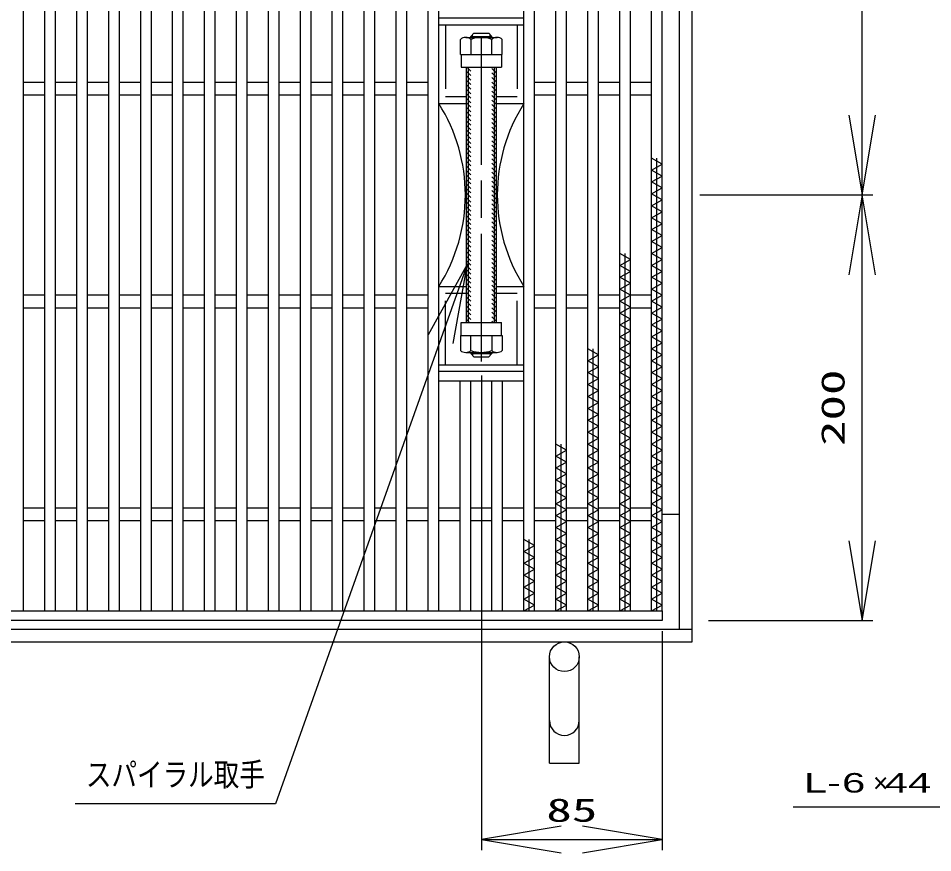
# Model space of a CAD drawing. Units: millimetres at full size, sheet at 1:5. Extents: x -910 to 868, y -641 to 524.
# Drawn here: x -563.5 to -134, y -195.4 to 196.7 of the extents above; entities that cross this region are included whole.
import ezdxf
from ezdxf.enums import TextEntityAlignment as Align

# ---------------------------------------------------------------- set-up
doc = ezdxf.new("R2010")
doc.units = ezdxf.units.MM
doc.header["$LTSCALE"] = 5
doc.linetypes.add('CHAIN', pattern=[18.5, 12, -1.5, 3.5, -1.5])
doc.linetypes.add('DASHED', pattern=[7.5, 6, -1.5])
for name, color, linetype, lineweight in [('16', 3, 'Continuous', 25), ('17', 2, 'Continuous', 25), ('19', 6, 'Continuous', 25), ('22', 4, 'Continuous', 25)]:
    doc.layers.add(name, color=color, linetype=linetype, lineweight=lineweight)
doc.styles.add('ベクトル', font='')
doc.styles.add('ＭＳ ゴシック', font='')
doc.styles.get('ベクトル').set_extended_font_data('ベクトル')
doc.styles.get('ＭＳ ゴシック').set_extended_font_data('MS Gothic')

# ---------------------------------------------------------------- blocks, each defined once
blk = doc.blocks.new('open_arrow')
at = {"color": 0, "linetype": 'Continuous', "lineweight": -2}
blk.add_lwpolyline([(7.5, 1.25), (0, 0), (7.5, -1.25)], dxfattribs=at)

msp = doc.modelspace()

# ---------------------------------------------------------------- hatches: boundary and pattern name
at = {"layer": '17', "lineweight": 13}
h = msp.add_hatch(dxfattribs=at)
h.set_pattern_fill('USER', style=0, pattern_type=2)
h.set_pattern_definition([(135, (-111.3, 180.396), (-1.06066, -1.06066), [])])
h.paths.add_polyline_path([(-353, 53.706), (-353, 173.706), (-351, 173.706), (-351, 53.706)])
h = msp.add_hatch(dxfattribs=at)
h.set_pattern_fill('USER', style=0, pattern_type=2)
h.set_pattern_definition([(135, (-104.3, 180.396), (-1.06066, -1.06066), [])])
h.paths.add_polyline_path([(-341, 53.706), (-341, 173.706), (-339, 173.706), (-339, 53.706)])

# ---------------------------------------------------------------- linework, layer by layer
at = {"layer": '16'}
for p, q in [((-561, -81.794), (-561, 309.206)), ((-551, -81.794), (-551, 309.206)), ((-546, -81.794), (-546, 309.206)), ((-536, -81.794), (-536, 309.206)), ((-531, -81.794), (-531, 309.206)), ((-521, -81.794), (-521, 309.206)), ((-516, -81.794), (-516, 309.206)), ((-506, -81.794), (-506, 309.206)), ((-501, -81.794), (-501, 309.206)), ((-491, -81.794), (-491, 309.206)), ((-486, -81.794), (-486, 309.206)), ((-476, -81.794), (-476, 309.206)), ((-471, -81.794), (-471, 309.206)), ((-461, -81.794), (-461, 309.206)), ((-456, -81.794), (-456, 309.206)), ((-446, -81.794), (-446, 309.206)), ((-441, -81.794), (-441, 309.206)), ((-431, -81.794), (-431, 309.206)), ((-426, -81.794), (-426, 309.206)), ((-416, -81.794), (-416, 309.206)), ((-411, -81.794), (-411, 309.206)), ((-401, -81.794), (-401, 309.206)), ((-396, -81.794), (-396, 309.206)), ((-386, -81.794), (-386, 309.206)), ((-381, -81.794), (-381, 309.206)), ((-371, -81.794), (-371, 309.206)), ((-366, -81.794), (-366, 309.206)), ((-326, -81.794), (-326, 309.206)), ((-321, -81.794), (-321, 309.206)), ((-311, -81.794), (-311, 309.206)), ((-306, -81.794), (-306, 309.206)), ((-296, -81.794), (-296, 309.206)), ((-291, -81.794), (-291, 309.206)), ((-281, -81.794), (-281, 309.206)), ((-276, -81.794), (-276, 309.206)), ((-266, -81.794), (-266, 309.206)), ((-261, -81.794), (-261, 309.206)), ((-561, 166.706), (-551, 166.706)), ((-546, 166.706), (-536, 166.706)), ((-531, 166.706), (-521, 166.706)), ((-516, 166.706), (-506, 166.706)), ((-501, 166.706), (-491, 166.706)), ((-486, 166.706), (-476, 166.706)), ((-471, 166.706), (-461, 166.706)), ((-456, 166.706), (-446, 166.706)), ((-441, 166.706), (-431, 166.706)), ((-426, 166.706), (-416, 166.706)), ((-411, 166.706), (-401, 166.706)), ((-396, 166.706), (-386, 166.706)), ((-381, 166.706), (-371, 166.706)), ((-321, 166.706), (-311, 166.706)), ((-306, 166.706), (-296, 166.706)), ((-291, 166.706), (-281, 166.706)), ((-276, 166.706), (-266, 166.706)), ((-561, 160.706), (-551, 160.706)), ((-546, 160.706), (-536, 160.706)), ((-531, 160.706), (-521, 160.706)), ((-516, 160.706), (-506, 160.706)), ((-501, 160.706), (-491, 160.706)), ((-486, 160.706), (-476, 160.706)), ((-471, 160.706), (-461, 160.706)), ((-456, 160.706), (-446, 160.706)), ((-441, 160.706), (-431, 160.706)), ((-426, 160.706), (-416, 160.706)), ((-411, 160.706), (-401, 160.706)), ((-396, 160.706), (-386, 160.706)), ((-381, 160.706), (-371, 160.706)), ((-321, 160.706), (-311, 160.706)), ((-306, 160.706), (-296, 160.706)), ((-291, 160.706), (-281, 160.706)), ((-276, 160.706), (-266, 160.706)), ((-261, 128.206), (-266, 131.006)), ((-263.5, -81.794), (-263.5, 131.006)), ((-266, 125.406), (-261, 128.206)), ((-261, 122.606), (-266, 125.406)), ((-266, 119.806), (-261, 122.606)), ((-261, 117.006), (-266, 119.806)), ((-266, 114.206), (-261, 117.006)), ((-261, 111.406), (-266, 114.206)), ((-266, 108.606), (-261, 111.406)), ((-261, 105.806), (-266, 108.606)), ((-266, 103.006), (-261, 105.806)), ((-261, 100.206), (-266, 103.006)), ((-266, 97.406), (-261, 100.206)), ((-261, 94.606), (-266, 97.406)), ((-266, 91.806), (-261, 94.606)), ((-261, 89.006), (-266, 91.806)), ((-276, 83.406), (-281, 86.206)), ((-278.5, -81.794), (-278.5, 86.206)), ((-266, 86.206), (-261, 89.006)), ((-261, 83.406), (-266, 86.206)), ((-281, 80.606), (-276, 83.406)), ((-266, 80.606), (-261, 83.406)), ((-276, 77.806), (-281, 80.606)), ((-281, 75.006), (-276, 77.806)), ((-261, 77.806), (-266, 80.606)), ((-266, 75.006), (-261, 77.806)), ((-276, 72.206), (-281, 75.006)), ((-261, 72.206), (-266, 75.006)), ((-281, 69.406), (-276, 72.206)), ((-276, 66.606), (-281, 69.406)), ((-266, 69.406), (-261, 72.206)), ((-261, 66.606), (-266, 69.406)), ((-561, 66.706), (-551, 66.706)), ((-546, 66.706), (-536, 66.706)), ((-531, 66.706), (-521, 66.706)), ((-516, 66.706), (-506, 66.706)), ((-501, 66.706), (-491, 66.706)), ((-486, 66.706), (-476, 66.706)), ((-471, 66.706), (-461, 66.706)), ((-456, 66.706), (-446, 66.706)), ((-441, 66.706), (-431, 66.706)), ((-426, 66.706), (-416, 66.706)), ((-411, 66.706), (-401, 66.706)), ((-396, 66.706), (-386, 66.706)), ((-381, 66.706), (-371, 66.706)), ((-321, 66.706), (-311, 66.706)), ((-306, 66.706), (-296, 66.706)), ((-291, 66.706), (-281, 66.706)), ((-281, 63.806), (-276, 66.606)), ((-276, 66.706), (-266, 66.706)), ((-266, 63.806), (-261, 66.606)), ((-561, 60.706), (-551, 60.706)), ((-546, 60.706), (-536, 60.706)), ((-531, 60.706), (-521, 60.706)), ((-516, 60.706), (-506, 60.706)), ((-501, 60.706), (-491, 60.706)), ((-486, 60.706), (-476, 60.706)), ((-471, 60.706), (-461, 60.706)), ((-456, 60.706), (-446, 60.706)), ((-441, 60.706), (-431, 60.706)), ((-426, 60.706), (-416, 60.706)), ((-411, 60.706), (-401, 60.706)), ((-396, 60.706), (-386, 60.706)), ((-381, 60.706), (-371, 60.706)), ((-321, 60.706), (-311, 60.706)), ((-306, 60.706), (-296, 60.706)), ((-291, 60.706), (-281, 60.706)), ((-276, 61.006), (-281, 63.806)), ((-281, 58.206), (-276, 61.006)), ((-276, 60.706), (-266, 60.706)), ((-261, 61.006), (-266, 63.806)), ((-266, 58.206), (-261, 61.006)), ((-276, 55.406), (-281, 58.206)), ((-261, 55.406), (-266, 58.206)), ((-281, 52.606), (-276, 55.406)), ((-276, 49.806), (-281, 52.606)), ((-266, 52.606), (-261, 55.406)), ((-261, 49.806), (-266, 52.606)), ((-281, 47.006), (-276, 49.806)), ((-266, 47.006), (-261, 49.806)), ((-276, 44.206), (-281, 47.006)), ((-281, 41.406), (-276, 44.206)), ((-261, 44.206), (-266, 47.006)), ((-266, 41.406), (-261, 44.206)), ((-291, 38.606), (-296, 41.406)), ((-293.5, -81.794), (-293.5, 41.406)), ((-276, 38.606), (-281, 41.406)), ((-261, 38.606), (-266, 41.406)), ((-296, 35.806), (-291, 38.606)), ((-291, 33.006), (-296, 35.806)), ((-281, 35.806), (-276, 38.606)), ((-276, 33.006), (-281, 35.806)), ((-266, 35.806), (-261, 38.606)), ((-261, 33.006), (-266, 35.806)), ((-296, 30.206), (-291, 33.006)), ((-291, 27.406), (-296, 30.206)), ((-281, 30.206), (-276, 33.006)), ((-276, 27.406), (-281, 30.206)), ((-266, 30.206), (-261, 33.006)), ((-261, 27.406), (-266, 30.206)), ((-356, -81.794), (-356, 26.206)), ((-351, -81.794), (-351, 26.206)), ((-341, -81.794), (-341, 26.206)), ((-336, -81.794), (-336, 26.206)), ((-296, 24.606), (-291, 27.406)), ((-281, 24.606), (-276, 27.406)), ((-266, 24.606), (-261, 27.406)), ((-291, 21.806), (-296, 24.606)), ((-296, 19.006), (-291, 21.806)), ((-276, 21.806), (-281, 24.606)), ((-281, 19.006), (-276, 21.806)), ((-261, 21.806), (-266, 24.606)), ((-266, 19.006), (-261, 21.806)), ((-291, 16.206), (-296, 19.006)), ((-276, 16.206), (-281, 19.006)), ((-261, 16.206), (-266, 19.006)), ((-296, 13.406), (-291, 16.206)), ((-291, 10.606), (-296, 13.406)), ((-281, 13.406), (-276, 16.206)), ((-276, 10.606), (-281, 13.406)), ((-266, 13.406), (-261, 16.206)), ((-261, 10.606), (-266, 13.406)), ((-296, 7.806), (-291, 10.606)), ((-281, 7.806), (-276, 10.606)), ((-266, 7.806), (-261, 10.606)), ((-291, 5.006), (-296, 7.806)), ((-296, 2.206), (-291, 5.006)), ((-276, 5.006), (-281, 7.806)), ((-281, 2.206), (-276, 5.006)), ((-261, 5.006), (-266, 7.806)), ((-266, 2.206), (-261, 5.006)), ((-291, -0.594), (-296, 2.206)), ((-276, -0.594), (-281, 2.206)), ((-261, -0.594), (-266, 2.206)), ((-306, -6.194), (-311, -3.394)), ((-308.5, -81.794), (-308.5, -3.394)), ((-296, -3.394), (-291, -0.594)), ((-291, -6.194), (-296, -3.394)), ((-281, -3.394), (-276, -0.594)), ((-276, -6.194), (-281, -3.394)), ((-266, -3.394), (-261, -0.594)), ((-261, -6.194), (-266, -3.394)), ((-311, -8.994), (-306, -6.194)), ((-296, -8.994), (-291, -6.194)), ((-281, -8.994), (-276, -6.194)), ((-266, -8.994), (-261, -6.194)), ((-306, -11.794), (-311, -8.994)), ((-311, -14.594), (-306, -11.794)), ((-291, -11.794), (-296, -8.994)), ((-296, -14.594), (-291, -11.794)), ((-276, -11.794), (-281, -8.994)), ((-281, -14.594), (-276, -11.794)), ((-261, -11.794), (-266, -8.994)), ((-266, -14.594), (-261, -11.794)), ((-306, -17.394), (-311, -14.594)), ((-291, -17.394), (-296, -14.594)), ((-276, -17.394), (-281, -14.594)), ((-261, -17.394), (-266, -14.594)), ((-311, -20.194), (-306, -17.394)), ((-306, -22.994), (-311, -20.194)), ((-296, -20.194), (-291, -17.394)), ((-291, -22.994), (-296, -20.194)), ((-281, -20.194), (-276, -17.394)), ((-276, -22.994), (-281, -20.194)), ((-266, -20.194), (-261, -17.394)), ((-261, -22.994), (-266, -20.194)), ((-311, -25.794), (-306, -22.994)), ((-296, -25.794), (-291, -22.994)), ((-281, -25.794), (-276, -22.994)), ((-266, -25.794), (-261, -22.994)), ((-306, -28.594), (-311, -25.794)), ((-311, -31.394), (-306, -28.594)), ((-291, -28.594), (-296, -25.794)), ((-296, -31.394), (-291, -28.594)), ((-276, -28.594), (-281, -25.794)), ((-281, -31.394), (-276, -28.594)), ((-261, -28.594), (-266, -25.794)), ((-266, -31.394), (-261, -28.594)), ((-561, -33.294), (-551, -33.294)), ((-546, -33.294), (-536, -33.294)), ((-531, -33.294), (-521, -33.294)), ((-516, -33.294), (-506, -33.294)), ((-501, -33.294), (-491, -33.294)), ((-486, -33.294), (-476, -33.294)), ((-471, -33.294), (-461, -33.294)), ((-456, -33.294), (-446, -33.294)), ((-441, -33.294), (-431, -33.294)), ((-426, -33.294), (-416, -33.294)), ((-411, -33.294), (-401, -33.294)), ((-396, -33.294), (-386, -33.294)), ((-381, -33.294), (-371, -33.294)), ((-366, -33.294), (-356, -33.294)), ((-351, -33.294), (-341, -33.294)), ((-336, -33.294), (-326, -33.294)), ((-321, -33.294), (-311, -33.294)), ((-306, -34.194), (-311, -31.394)), ((-311, -36.994), (-306, -34.194)), ((-306, -33.294), (-296, -33.294)), ((-291, -34.194), (-296, -31.394)), ((-296, -36.994), (-291, -34.194)), ((-291, -33.294), (-281, -33.294)), ((-276, -34.194), (-281, -31.394)), ((-281, -36.994), (-276, -34.194)), ((-276, -33.294), (-266, -33.294)), ((-261, -34.194), (-266, -31.394)), ((-266, -36.994), (-261, -34.194)), ((-306, -39.794), (-311, -36.994)), ((-291, -39.794), (-296, -36.994)), ((-276, -39.794), (-281, -36.994)), ((-261, -39.794), (-266, -36.994)), ((-561, -39.294), (-551, -39.294)), ((-546, -39.294), (-536, -39.294)), ((-531, -39.294), (-521, -39.294)), ((-516, -39.294), (-506, -39.294)), ((-501, -39.294), (-491, -39.294)), ((-486, -39.294), (-476, -39.294)), ((-471, -39.294), (-461, -39.294)), ((-456, -39.294), (-446, -39.294)), ((-441, -39.294), (-431, -39.294)), ((-426, -39.294), (-416, -39.294)), ((-411, -39.294), (-401, -39.294)), ((-396, -39.294), (-386, -39.294)), ((-381, -39.294), (-371, -39.294)), ((-366, -39.294), (-356, -39.294)), ((-351, -39.294), (-341, -39.294)), ((-336, -39.294), (-326, -39.294)), ((-321, -39.294), (-311, -39.294)), ((-311, -42.594), (-306, -39.794)), ((-306, -45.394), (-311, -42.594)), ((-306, -39.294), (-296, -39.294)), ((-296, -42.594), (-291, -39.794)), ((-291, -45.394), (-296, -42.594)), ((-291, -39.294), (-281, -39.294)), ((-281, -42.594), (-276, -39.794)), ((-276, -45.394), (-281, -42.594)), ((-276, -39.294), (-266, -39.294)), ((-266, -42.594), (-261, -39.794)), ((-261, -45.394), (-266, -42.594)), ((-311, -48.194), (-306, -45.394)), ((-296, -48.194), (-291, -45.394)), ((-281, -48.194), (-276, -45.394)), ((-266, -48.194), (-261, -45.394)), ((-321, -50.994), (-326, -48.194)), ((-326, -53.794), (-321, -50.994)), ((-323.5, -81.794), (-323.5, -48.194)), ((-306, -50.994), (-311, -48.194)), ((-311, -53.794), (-306, -50.994)), ((-291, -50.994), (-296, -48.194)), ((-296, -53.794), (-291, -50.994)), ((-276, -50.994), (-281, -48.194)), ((-281, -53.794), (-276, -50.994)), ((-261, -50.994), (-266, -48.194)), ((-266, -53.794), (-261, -50.994)), ((-321, -56.594), (-326, -53.794)), ((-306, -56.594), (-311, -53.794)), ((-291, -56.594), (-296, -53.794)), ((-276, -56.594), (-281, -53.794)), ((-261, -56.594), (-266, -53.794)), ((-326, -59.394), (-321, -56.594)), ((-321, -62.194), (-326, -59.394)), ((-311, -59.394), (-306, -56.594)), ((-306, -62.194), (-311, -59.394)), ((-296, -59.394), (-291, -56.594)), ((-291, -62.194), (-296, -59.394)), ((-281, -59.394), (-276, -56.594)), ((-276, -62.194), (-281, -59.394)), ((-266, -59.394), (-261, -56.594)), ((-261, -62.194), (-266, -59.394)), ((-326, -64.994), (-321, -62.194)), ((-311, -64.994), (-306, -62.194)), ((-296, -64.994), (-291, -62.194)), ((-281, -64.994), (-276, -62.194)), ((-266, -64.994), (-261, -62.194)), ((-321, -67.794), (-326, -64.994)), ((-326, -70.594), (-321, -67.794)), ((-306, -67.794), (-311, -64.994)), ((-311, -70.594), (-306, -67.794)), ((-291, -67.794), (-296, -64.994)), ((-296, -70.594), (-291, -67.794)), ((-276, -67.794), (-281, -64.994)), ((-281, -70.594), (-276, -67.794)), ((-261, -67.794), (-266, -64.994)), ((-266, -70.594), (-261, -67.794)), ((-321, -73.394), (-326, -70.594)), ((-306, -73.394), (-311, -70.594)), ((-291, -73.394), (-296, -70.594)), ((-276, -73.394), (-281, -70.594)), ((-261, -73.394), (-266, -70.594)), ((-326, -76.194), (-321, -73.394)), ((-321, -78.994), (-326, -76.194)), ((-311, -76.194), (-306, -73.394)), ((-306, -78.994), (-311, -76.194)), ((-296, -76.194), (-291, -73.394)), ((-291, -78.994), (-296, -76.194)), ((-281, -76.194), (-276, -73.394)), ((-276, -78.994), (-281, -76.194)), ((-266, -76.194), (-261, -73.394)), ((-261, -78.994), (-266, -76.194)), ((-326, -81.794), (-321, -78.994)), ((-311, -81.794), (-306, -78.994)), ((-296, -81.794), (-291, -78.994)), ((-281, -81.794), (-276, -78.994)), ((-266, -81.794), (-261, -78.994)), ((-656, -81.794), (-261, -81.794)), ((-566, -81.794), (-561, -81.794)), ((-551, -81.794), (-546, -81.794)), ((-536, -81.794), (-531, -81.794)), ((-521, -81.794), (-516, -81.794)), ((-506, -81.794), (-501, -81.794)), ((-491, -81.794), (-486, -81.794)), ((-476, -81.794), (-471, -81.794)), ((-461, -81.794), (-456, -81.794)), ((-446, -81.794), (-441, -81.794)), ((-431, -81.794), (-426, -81.794)), ((-416, -81.794), (-411, -81.794)), ((-401, -81.794), (-396, -81.794)), ((-386, -81.794), (-381, -81.794)), ((-371, -81.794), (-366, -81.794)), ((-356, -81.794), (-351, -81.794)), ((-341, -81.794), (-336, -81.794)), ((-326, -81.794), (-321, -81.794)), ((-311, -81.794), (-306, -81.794)), ((-296, -81.794), (-291, -81.794)), ((-281, -81.794), (-276, -81.794)), ((-266, -81.794), (-261, -81.794)), ((-261, -81.794), (-261, -86.294)), ((-261, -86.294), (-656, -86.294))]:
    msp.add_line(p, q, dxfattribs=at)
at = {"layer": '17', "color": 3}
for p, q in [((-326, 196.706), (-366, 196.706)), ((-326, 193.506), (-366, 193.506)), ((-326, 156.706), (-326, 196.706)), ((-326, 30.706), (-326, 70.706)), ((-366, 33.906), (-326, 33.906)), ((-326, 30.706), (-366, 30.706)), ((-326, 26.206), (-366, 26.206))]:
    msp.add_line(p, q, dxfattribs=at)
at = {"layer": '17', "color": 3, "linetype": 'DASHED'}
for p, q in [((-362.8, 193.506), (-362.8, 159.906)), ((-329.2, 193.506), (-329.2, 159.906)), ((-362.8, 159.906), (-353, 159.906)), ((-339, 159.906), (-329.2, 159.906)), ((-366, 156.706), (-353, 156.706)), ((-339, 156.706), (-326, 156.706)), ((-366, 70.706), (-353, 70.706)), ((-339, 70.706), (-326, 70.706)), ((-362.8, 33.906), (-362.8, 67.506)), ((-362.8, 67.506), (-353, 67.506)), ((-339, 67.506), (-329.2, 67.506)), ((-329.2, 33.906), (-329.2, 67.506))]:
    msp.add_line(p, q, dxfattribs=at)
at = {"layer": '17'}
for p, q in [((-351, 188.206), (-349.5, 189.706)), ((-350.188, 187.706), (-350.188, 189.018)), ((-349.5, 189.706), (-342.5, 189.706)), ((-341, 188.206), (-342.5, 189.706)), ((-341.812, 187.706), (-341.812, 189.018)), ((-355.815, 179.706), (-355.815, 186.803)), ((-353.361, 187.706), (-338.639, 187.706)), ((-351, 187.706), (-351, 188.206)), ((-351, 188.206), (-341, 188.206)), ((-350.907, 186.803), (-350.907, 179.706)), ((-341.093, 179.706), (-341.093, 186.803)), ((-341, 187.706), (-341, 188.206)), ((-336.185, 179.706), (-336.185, 186.803)), ((-355.815, 179.706), (-336.185, 179.706)), ((-355.5, 179.706), (-336.5, 179.706)), ((-355.5, 179.706), (-355.5, 173.706)), ((-336.5, 179.706), (-336.5, 173.706)), ((-355.5, 173.706), (-336.5, 173.706)), ((-352, 53.706), (-352, 173.706)), ((-340, 173.706), (-340, 53.706)), ((-355.5, 53.706), (-336.5, 53.706)), ((-355.5, 47.706), (-355.5, 53.706)), ((-336.5, 47.706), (-336.5, 53.706)), ((-355.815, 47.706), (-355.815, 40.61)), ((-355.815, 47.706), (-336.185, 47.706)), ((-355.5, 47.706), (-336.5, 47.706)), ((-350.907, 40.61), (-350.907, 47.706)), ((-341.093, 47.706), (-341.093, 40.61)), ((-336.185, 47.706), (-336.185, 40.61)), ((-353.361, 39.706), (-338.639, 39.706)), ((-351, 39.706), (-351, 39.206)), ((-351, 39.206), (-341, 39.206)), ((-351, 39.206), (-349.5, 37.706)), ((-350.188, 39.706), (-350.188, 38.394)), ((-341, 39.206), (-342.5, 37.706)), ((-341.812, 39.706), (-341.812, 38.394)), ((-341, 39.706), (-341, 39.206)), ((-349.5, 37.706), (-342.5, 37.706))]:
    msp.add_line(p, q, dxfattribs=at)
at = {"layer": '17', "color": 33, "linetype": 'CHAIN'}
msp.add_line((-346, 35.426), (-346, 192.588), dxfattribs=at)
at = {"layer": '17', "color": 7}
for p, q in [((-353, 53.706), (-353, 173.706)), ((-339, 173.706), (-339, 53.706))]:
    msp.add_line(p, q, dxfattribs=at)
at = {"layer": '17'}
for centre, radius, start, end in [((-353.361, 183.923), 3.784, 49.5701, 130.4299), ((-346, 173.927), 13.779, 69.13594, 110.86406), ((-338.639, 183.923), 3.784, 49.5701, 130.4299), ((-353.361, 43.49), 3.784, 229.5701, 310.4299), ((-346, 53.486), 13.779, 249.13594, 290.86406), ((-338.639, 43.49), 3.784, 229.5701, 310.4299)]:
    msp.add_arc(centre, radius, start, end, dxfattribs=at)
at = {"layer": '17', "color": 3}
for centre, start, end in [((-433.71, 113.706), 327.58195, 32.41805), ((-258.29, 113.706), 147.58195, 212.41805)]:
    msp.add_arc(centre, 80.21, start, end, dxfattribs=at)
at = {"layer": '19'}
for p, q in [((-247, -96.294), (-247, 323.706)), ((-253, -90.294), (-253, 317.706)), ((-261, -36.294), (-253, -36.294)), ((-670, -90.294), (-247, -90.294)), ((-670, -96.294), (-247, -96.294)), ((-314, -153.294), (-314, -103.294)), ((-300, -153.294), (-300, -103.294)), ((-314, -153.294), (-300, -153.294))]:
    msp.add_line(p, q, dxfattribs=at)
msp.add_circle((-307, -103.294), 7, dxfattribs=at)
msp.add_arc((-307, -133.294), 7, 180, 0, dxfattribs=at)
at = {"layer": '22'}
for p, q in [((-167.092, 113.706), (-167.092, 313.706)), ((-243.324, 113.706), (-162.092, 113.706)), ((-243.324, 113.706), (-162.092, 113.706)), ((-167.092, -86.294), (-167.092, 113.706)), ((-346, 28.906), (-346, -194.144)), ((-239.327, -86.294), (-162.092, -86.294)), ((-261, -91.294), (-261, -194.144)), ((-199.5, -173.794), (-99.5, -173.794)), ((-346, -189.144), (-261, -189.144))]:
    msp.add_line(p, q, dxfattribs=at)
msp.add_lwpolyline([(-352.5, 81.265), (-442.74, -172.454), (-536.74, -172.454)], dxfattribs=at)

# ---------------------------------------------------------------- block references
at = {"layer": '22', "xscale": 5, "yscale": 5}
for p, rotation in [((-167.092, 113.706), 90), ((-167.092, 113.706), 270), ((-352.5, 81.265), 250.4), ((-167.092, -86.294), 90), ((-261, -189.144), 180)]:
    msp.add_blockref('open_arrow', p, dxfattribs=dict(at, rotation=rotation))
msp.add_blockref('open_arrow', (-346, -189.144), dxfattribs=at)

# ---------------------------------------------------------------- texts
at = {"layer": '22', "style": 'ＭＳ ゴシック', "width": 1.6}
msp.add_text('200', height=11, rotation=90, dxfattribs=at).set_placement((-172.092, 13.706), align=Align.BOTTOM_CENTER)
at = {"layer": '22', "style": 'ＭＳ ゴシック', "width": 0.8}
msp.add_text('スパイラル取手', height=11, dxfattribs=at).set_placement((-531.74, -167.454), align=Align.BOTTOM_LEFT)
at = {"layer": '22', "color": 2, "style": 'ベクトル', "width": 1.6}
for s, p in [('L-', (-194.5, -162.544)), (' 6 ', (-182, -162.544)), (' 44 ', (-162, -162.544))]:
    msp.add_text(s, height=9.164, dxfattribs=at).set_placement(p, align=Align.MIDDLE_LEFT)
at = {"layer": '22', "color": 2, "style": 'ベクトル'}
msp.add_text('×', height=9.164, dxfattribs=at).set_placement((-162, -162.544), align=Align.MIDDLE_LEFT)
at = {"layer": '22', "style": 'ＭＳ ゴシック', "width": 1.6}
msp.add_text('85', height=11, dxfattribs=at).set_placement((-303.5, -184.144), align=Align.BOTTOM_CENTER)

doc.saveas('drawing.dxf')
